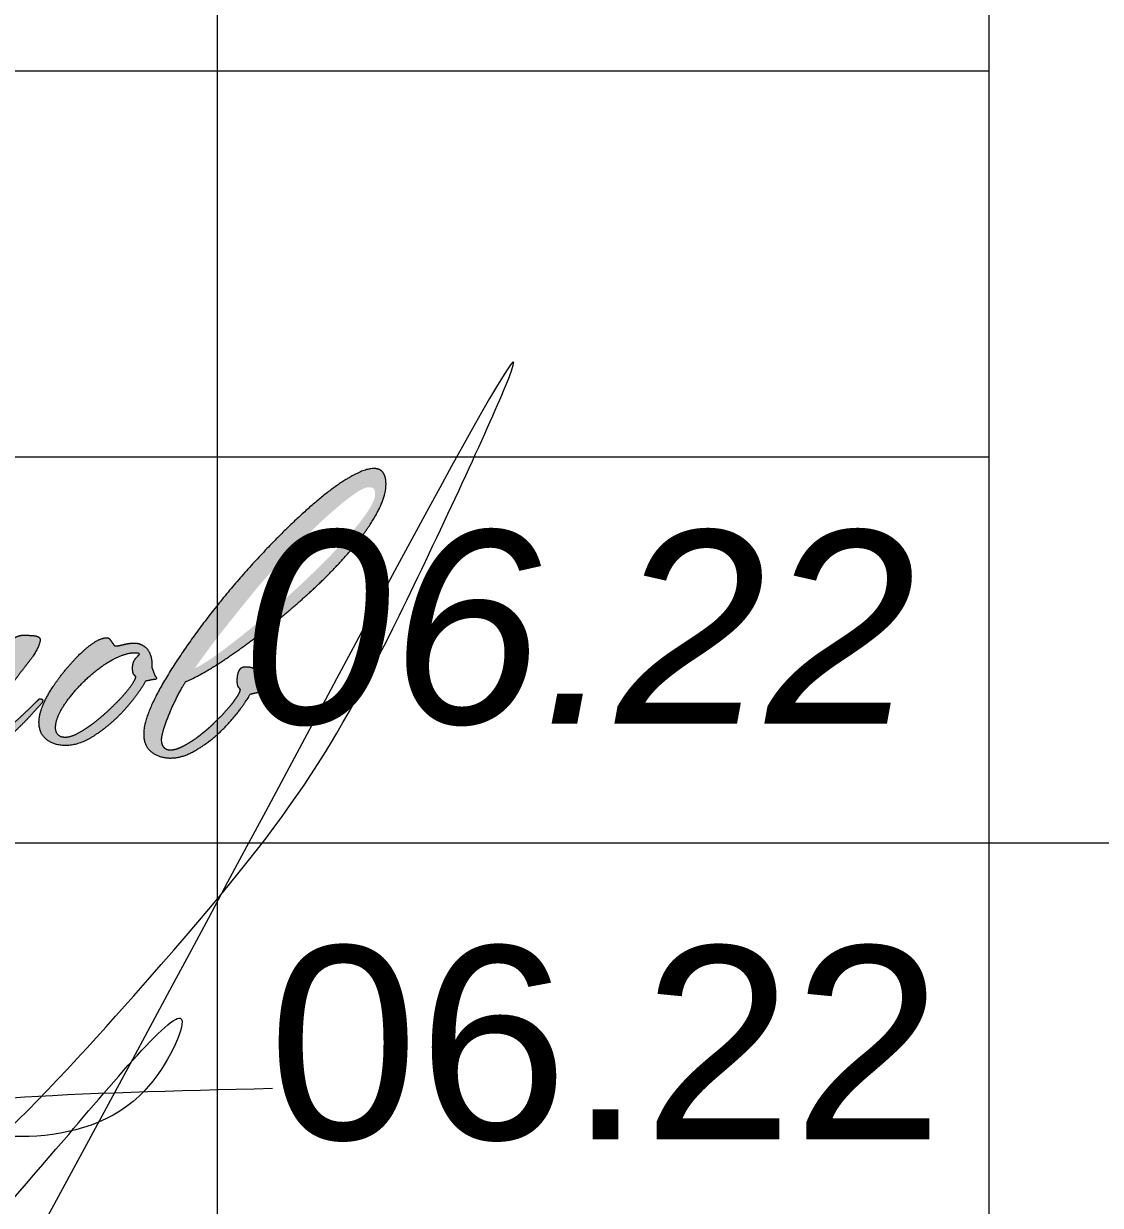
# Model space of a CAD drawing. Header units: millimetres. Extents: x 1982 to 10001982, y -1005230 to 4320529.
# Drawn here: x 2639021 to 2640416, y 1192312 to 1193842 of the extents above; entities that cross this region are included whole.
import ezdxf
from ezdxf.enums import TextEntityAlignment as Align

# ---------------------------------------------------------------- set-up
doc = ezdxf.new("R2010")
doc.units = ezdxf.units.MM
doc.layers.add('Level 63', color=7, linetype='Continuous', lineweight=0)
doc.styles.add('Arial', font='ariali.ttf')
doc.styles.add('GOST 2.304', font='cs_gost2304.shx')

# ---------------------------------------------------------------- blocks, each defined once
blk = doc.blocks.new('*U119')
at = {"linetype": 'Continuous', "lineweight": 0}
h = blk.add_hatch(color=5, dxfattribs=at)
edge = h.paths.add_edge_path()
edge.add_spline(control_points=[(557.8, -10.8), (560.6, -10.4), (562.9, -9.8), (565.3, -9.2), (566.5, -9.2)], knot_values=[0, 0, 0, 0.5, 0.5, 1, 1, 1], degree=2, periodic=0)
edge.add_spline(control_points=[(566.5, -9.2), (571.3, -8.4), (568.5, -5.2), (567.7, -4.4), (566.7, -1.7), (565.7, 1.1), (564.5, 4.3)], knot_values=[0, 0, 0, 0.333333, 0.333333, 0.666667, 0.666667, 1, 1, 1], degree=2, periodic=0)
edge.add_spline(control_points=[(564.5, 4.3), (564.5, 5.1), (564.7, 5.7), (564.9, 6.3), (564.9, 7.1), (564.9, 12.7), (562.5, 15.9), (560.2, 19), (552.6, 19), (547, 19), (544.8, 14.9), (542.7, 10.7), (542.7, 3.9), (542.7, -1.3), (544, -3), (545.4, -4.8), (546.2, -5.6)], knot_values=[0, 0, 0, 0.125, 0.125, 0.25, 0.25, 0.375, 0.375, 0.5, 0.5, 0.625, 0.625, 0.75, 0.75, 0.875, 0.875, 1, 1, 1], degree=2, periodic=0)
edge.add_spline(control_points=[(546.2, -5.6), (546.2, -8.8), (542.1, -15), (537.9, -21.1), (531.3, -28.7), (524.7, -36.3), (516.4, -44.2), (508, -52.2), (499.5, -58.5), (490.9, -64.9), (482.8, -69.1), (474.6, -73.3), (468.7, -73.3), (464.3, -73.3), (461.7, -70.3), (459.1, -67.3), (459.1, -61.7), (459.1, -57), (462.3, -47.4), (465.5, -37.9), (469.8, -27.9), (474.2, -18), (478.8, -9.4), (483.4, -0.9), (485.8, 2.7)], knot_values=[0, 0, 0, 0.083333, 0.083333, 0.166667, 0.166667, 0.25, 0.25, 0.333333, 0.333333, 0.416667, 0.416667, 0.5, 0.5, 0.583333, 0.583333, 0.666667, 0.666667, 0.75, 0.75, 0.833333, 0.833333, 0.916667, 0.916667, 1, 1, 1], degree=2, periodic=0)
edge.add_spline(control_points=[(485.8, 2.7), (497.3, 7.5), (513.4, 17.2), (529.5, 26.9), (547.6, 40.1), (565.7, 53.2), (585.2, 68.9), (604.7, 84.6), (623, 101.3), (640.5, 117.2), (656, 133.9), (671.5, 150.6), (683.1, 166.3), (694.6, 182), (701.4, 196.3), (708.2, 210.6), (708.2, 222.2)], knot_values=[0, 0, 0, 0.125, 0.125, 0.25, 0.25, 0.375, 0.375, 0.5, 0.5, 0.625, 0.625, 0.75, 0.75, 0.875, 0.875, 1, 1, 1], degree=2, periodic=0)
edge.add_spline(control_points=[(708.2, 222.2), (708.2, 230.1), (705, 234.7), (701.8, 239.3), (695, 239.3), (684.3, 239.3), (667.4, 229.3), (650.5, 219.4), (630.6, 202.5), (610.7, 185.6), (588.6, 163.3), (566.5, 141.1), (545.2, 116.6), (524, 92.2), (504.9, 66.7), (485.8, 41.3), (471, 18.2), (456.3, -4.9), (447.8, -23.9), (439.2, -43), (439.2, -55.4), (439.2, -68.5), (447.8, -75.2), (456.3, -82), (469.1, -82), (481.4, -82), (494.5, -74.8), (507.6, -67.7), (519.8, -56.9), (531.9, -46.2), (541.9, -33.7), (551.8, -21.1), (557.8, -10.8)], knot_values=[0, 0, 0, 0.0625, 0.0625, 0.125, 0.125, 0.1875, 0.1875, 0.25, 0.25, 0.3125, 0.3125, 0.375, 0.375, 0.4375, 0.4375, 0.5, 0.5, 0.5625, 0.5625, 0.625, 0.625, 0.6875, 0.6875, 0.75, 0.75, 0.8125, 0.8125, 0.875, 0.875, 0.9375, 0.9375, 1, 1, 1], degree=2, periodic=0)
edge = h.paths.add_edge_path(flags=16)
edge.add_spline(control_points=[(496, 17.6), (512.3, 41.1), (531, 64.5), (549.7, 88), (566.4, 108.3), (572.4, 115.4), (582.7, 126.6), (593.1, 137.7), (605, 149.9), (616.9, 162), (629.9, 174.3), (642.8, 186.7), (654.3, 196.4), (665.9, 206.2), (675, 212.3), (684.2, 218.5), (688.9, 218.5), (692.5, 218.5), (694.3, 217.1), (696.1, 215.7), (696.1, 211.3)], knot_values=[0, 0, 0, 0.1, 0.1, 0.2, 0.2, 0.3, 0.3, 0.4, 0.4, 0.5, 0.5, 0.6, 0.6, 0.7, 0.7, 0.8, 0.8, 0.9, 0.9, 1, 1, 1], degree=2, periodic=0)
edge.add_spline(control_points=[(696.1, 211.3), (696.1, 204.6), (689.3, 193.8), (682.6, 183.1), (671, 169.6), (659.5, 156), (644.6, 140.7), (629.7, 125.4), (613, 109.9), (595.4, 93.6), (577.7, 78.4), (560, 63.3), (544.3, 50.8), (528.6, 38.3), (515.9, 29.5), (503.1, 20.8), (496, 17.6)], knot_values=[0, 0, 0, 0.125, 0.125, 0.25, 0.25, 0.375, 0.375, 0.5, 0.5, 0.625, 0.625, 0.75, 0.75, 0.875, 0.875, 1, 1, 1], degree=2, periodic=0)
h = blk.add_hatch(color=5, dxfattribs=at)
edge = h.paths.add_edge_path()
edge.add_line((189.7, -44.9), (189.7, -43.4))
edge.add_spline(control_points=[(189.7, -43.4), (188.1, -39), (185.5, -38), (182.9, -37), (180.1, -37.4), (171.8, -37.8), (168, -43.8), (164.2, -49.8), (164.8, -56.5), (165.4, -63.3), (170.4, -68.9), (175.3, -74.5), (185.3, -74.5), (197.2, -73.7), (207.6, -67.4), (217.9, -61.2), (227.1, -52.3), (236.2, -43.3), (243.8, -32.6), (251.3, -21.8), (257.9, -11.9), (264.5, -1.9), (269.7, 6.2), (274.9, 14.4), (279.3, 18.3)], knot_values=[0, 0, 0, 0.083333, 0.083333, 0.166667, 0.166667, 0.25, 0.25, 0.333333, 0.333333, 0.416667, 0.416667, 0.5, 0.5, 0.583333, 0.583333, 0.666667, 0.666667, 0.75, 0.75, 0.833333, 0.833333, 0.916667, 0.916667, 1, 1, 1], degree=2, periodic=0)
edge.add_spline(control_points=[(279.3, 18.3), (278.1, 16.4), (272.9, 7.6), (267.7, -1.1), (262.3, -12.7), (256.9, -24.2), (252.9, -37.1), (248.9, -50.1), (249.7, -60.8)], knot_values=[0, 0, 0, 0.25, 0.25, 0.5, 0.5, 0.75, 0.75, 1, 1, 1], degree=2, periodic=0)
edge.add_spline(control_points=[(249.7, -60.8), (249.3, -70.8), (253.1, -73.5), (256.9, -76.1), (263.7, -74.1), (272.1, -71.7), (280.8, -65.2), (289.6, -58.8), (297.9, -50.9), (306.3, -42.9), (313.7, -34.8), (321, -26.6), (326.6, -20.6)], knot_values=[0, 0, 0, 0.166667, 0.166667, 0.333333, 0.333333, 0.5, 0.5, 0.666667, 0.666667, 0.833333, 0.833333, 1, 1, 1], degree=2, periodic=0)
edge.add_spline(control_points=[(326.6, -20.6), (327.8, -17.5), (326.2, -16.7), (324.6, -15.9), (323.4, -16.3)], knot_values=[0, 0, 0, 0.5, 0.5, 1, 1, 1], degree=2, periodic=0)
edge.add_spline(control_points=[(323.4, -16.3), (320.6, -19), (313.7, -25.8), (306.7, -32.6), (298.9, -39.7), (291.2, -46.9), (283.4, -52.9), (275.7, -58.8), (271.3, -60)], knot_values=[0, 0, 0, 0.25, 0.25, 0.5, 0.5, 0.75, 0.75, 1, 1, 1], degree=2, periodic=0)
edge.add_spline(control_points=[(271.3, -60), (265.7, -59.2), (266.9, -54.9)], knot_values=[0, 0, 0, 1, 1, 1], degree=2, periodic=0)
edge.add_spline(control_points=[(266.9, -54.9), (268.1, -40.5), (276.1, -26.2), (284, -11.9), (293.8, 1.2), (303.5, 14.4), (312.1, 25.3), (320.6, 36.3), (323, 43.8), (325.4, 49.8), (323.4, 51.6), (321.4, 53.4), (317.4, 53.8), (311.9, 54.2), (307.5, 54.4), (303.1, 54.6), (298.5, 52.8), (294, 51), (288.8, 45.8), (283.6, 40.6), (277.3, 30.7)], knot_values=[0, 0, 0, 0.1, 0.1, 0.2, 0.2, 0.3, 0.3, 0.4, 0.4, 0.5, 0.5, 0.6, 0.6, 0.7, 0.7, 0.8, 0.8, 0.9, 0.9, 1, 1, 1], degree=2, periodic=0)
edge.add_spline(control_points=[(277.3, 30.7), (267.7, 15.6), (257.5, -0.7), (247.4, -17.1), (237.4, -30.8), (227.5, -44.5), (217.5, -53.3), (207.6, -62), (197.6, -62.4), (193.2, -62.4), (190.5, -59.2), (187.7, -56.1), (189.7, -44.9)], knot_values=[0, 0, 0, 0.166667, 0.166667, 0.333333, 0.333333, 0.5, 0.5, 0.666667, 0.666667, 0.833333, 0.833333, 1, 1, 1], degree=2, periodic=0)
h = blk.add_hatch(color=5, dxfattribs=at)
edge = h.paths.add_edge_path()
edge.add_line((448.3, 18.5), (448.3, 20.9))
edge.add_spline(control_points=[(448.3, 20.9), (448.3, 34), (442.3, 39.8), (436.4, 45.6), (428.8, 45.6), (423.6, 45.6), (417.3, 44), (410.9, 42.4), (408.1, 42.4), (406.9, 42.4), (405.9, 43.8), (404.9, 45.2), (403.7, 46.9), (402.5, 48.7), (401.4, 50.1), (400.2, 51.5), (398.2, 51.5), (392.6, 51.5), (385, 46.7), (377.5, 42), (369.1, 34), (360.8, 26.1), (352.6, 16.1), (344.5, 6.2), (337.7, -4.1), (330.9, -14.5), (327, -24.4), (323, -34.3), (323, -41.9), (323, -55), (331.5, -61.6), (340.1, -68.1), (352.8, -68.1), (365.1, -68.1), (378.3, -60.8), (391.4, -53.4), (403.5, -42.7), (415.7, -32), (425.6, -19.4), (435.6, -6.9), (441.5, 3.4)], knot_values=[0, 0, 0, 0.05, 0.05, 0.1, 0.1, 0.15, 0.15, 0.2, 0.2, 0.25, 0.25, 0.3, 0.3, 0.35, 0.35, 0.4, 0.4, 0.45, 0.45, 0.5, 0.5, 0.55, 0.55, 0.6, 0.6, 0.65, 0.65, 0.7, 0.7, 0.75, 0.75, 0.8, 0.8, 0.85, 0.85, 0.9, 0.9, 0.95, 0.95, 1, 1, 1], degree=2, periodic=0)
edge.add_spline(control_points=[(441.5, 3.4), (444.3, 3.8), (446.7, 4.4), (449.1, 5), (450.3, 5), (455.1, 5), (452.3, 8.6)], knot_values=[0, 0, 0, 0.333333, 0.333333, 0.666667, 0.666667, 1, 1, 1], degree=2, periodic=0)
edge.add_spline(control_points=[(452.3, 8.6), (451.5, 9.4), (450.5, 12.4), (449.5, 15.3), (448.3, 18.5)], knot_values=[0, 0, 0, 0.5, 0.5, 1, 1, 1], degree=2, periodic=0)
edge = h.paths.add_edge_path(flags=16)
edge.add_spline(control_points=[(430.1, 8.6), (430.1, 5.5), (425.9, -0.7), (421.7, -6.9), (414.8, -14.5), (407.8, -22), (399.2, -30), (390.7, -38), (382.1, -44.4), (373.6, -50.7), (365.8, -54.9), (358.1, -59.1), (352.5, -59.1), (341.4, -59.1), (341.4, -47.9), (341.4, -41.6), (345.5, -32.8), (349.7, -24), (356.9, -14.9), (364, -5.7), (373.2, 3.3), (382.3, 12.2), (392.1, 19.2), (401.8, 26.2), (411.8, 30.6), (421.7, 34.9), (430.1, 34.9), (434.1, 34.9), (434.1, 33.3)], knot_values=[0, 0, 0, 0.071429, 0.071429, 0.142857, 0.142857, 0.214286, 0.214286, 0.285714, 0.285714, 0.357143, 0.357143, 0.428571, 0.428571, 0.5, 0.5, 0.571429, 0.571429, 0.642857, 0.642857, 0.714286, 0.714286, 0.785714, 0.785714, 0.857143, 0.857143, 0.928571, 0.928571, 1, 1, 1], degree=2, periodic=0)
edge.add_spline(control_points=[(434.1, 33.3), (434.1, 32.5), (430.3, 28.6), (426.5, 24.6), (426.5, 17.8), (426.5, 12.6), (427.9, 11), (429.3, 9.4), (430.1, 8.6)], knot_values=[0, 0, 0, 0.25, 0.25, 0.5, 0.5, 0.75, 0.75, 1, 1, 1], degree=2, periodic=0)
at = {"color": 5, "linetype": 'Continuous', "lineweight": 0, "flags": 128}
blk.add_lwpolyline([(448.3, 20.9), (448.3, 18.5)], dxfattribs=at)
at = {"color": 5, "linetype": 'Continuous', "lineweight": 0}
for points, knots in [([(708.2, 222.2), (708.2, 210.6), (701.4, 196.3), (694.6, 182), (683.1, 166.3), (671.5, 150.6), (656, 133.9), (640.5, 117.2), (623, 101.3), (604.7, 84.6), (585.2, 68.9), (565.7, 53.2), (547.6, 40.1), (529.5, 26.9), (513.4, 17.2), (497.3, 7.5), (485.8, 2.7), (483.4, -0.9), (478.8, -9.4), (474.2, -18), (469.8, -27.9), (465.5, -37.9), (462.3, -47.4), (459.1, -57), (459.1, -61.7), (459.1, -67.3), (461.7, -70.3), (464.3, -73.3), (468.7, -73.3), (474.6, -73.3), (482.8, -69.1), (490.9, -64.9), (499.5, -58.5), (508, -52.2), (516.4, -44.2), (524.7, -36.3), (531.3, -28.7), (537.9, -21.1), (542.1, -15), (546.2, -8.8), (546.2, -5.6), (545.4, -4.8), (544, -3), (542.7, -1.3), (542.7, 3.9), (542.7, 10.7), (544.8, 14.9), (547, 19), (552.6, 19), (560.2, 19), (562.5, 15.9), (564.9, 12.7), (564.9, 7.1), (564.9, 6.3), (564.7, 5.7), (564.5, 5.1), (564.5, 4.3), (565.7, 1.1), (566.7, -1.7), (567.7, -4.4), (568.5, -5.2), (571.3, -8.4), (566.5, -9.2), (565.3, -9.2), (562.9, -9.8), (560.6, -10.4), (557.8, -10.8), (551.8, -21.1), (541.9, -33.7), (531.9, -46.2), (519.8, -56.9), (507.6, -67.7), (494.5, -74.8), (481.4, -82), (469.1, -82), (456.3, -82), (447.8, -75.2), (439.2, -68.5), (439.2, -55.4), (439.2, -43), (447.8, -23.9), (456.3, -4.9), (471, 18.2), (485.8, 41.3), (504.9, 66.7), (524, 92.2), (545.2, 116.6), (566.5, 141.1), (588.6, 163.3), (610.7, 185.6), (630.6, 202.5), (650.5, 219.4), (667.4, 229.3), (684.3, 239.3), (695, 239.3), (701.8, 239.3), (705, 234.7), (708.2, 230.1), (708.2, 222.2)], [0, 0, 0, 0.020408, 0.020408, 0.040816, 0.040816, 0.061224, 0.061224, 0.081633, 0.081633, 0.102041, 0.102041, 0.122449, 0.122449, 0.142857, 0.142857, 0.163265, 0.163265, 0.183673, 0.183673, 0.204082, 0.204082, 0.22449, 0.22449, 0.244898, 0.244898, 0.265306, 0.265306, 0.285714, 0.285714, 0.306122, 0.306122, 0.326531, 0.326531, 0.346939, 0.346939, 0.367347, 0.367347, 0.387755, 0.387755, 0.408163, 0.408163, 0.428571, 0.428571, 0.44898, 0.44898, 0.469388, 0.469388, 0.489796, 0.489796, 0.510204, 0.510204, 0.530612, 0.530612, 0.55102, 0.55102, 0.571429, 0.571429, 0.591837, 0.591837, 0.612245, 0.612245, 0.632653, 0.632653, 0.653061, 0.653061, 0.673469, 0.673469, 0.693878, 0.693878, 0.714286, 0.714286, 0.734694, 0.734694, 0.755102, 0.755102, 0.77551, 0.77551, 0.795918, 0.795918, 0.816327, 0.816327, 0.836735, 0.836735, 0.857143, 0.857143, 0.877551, 0.877551, 0.897959, 0.897959, 0.918367, 0.918367, 0.938776, 0.938776, 0.959184, 0.959184, 0.979592, 0.979592, 1, 1, 1]), ([(277.3, 30.7), (283.6, 40.6), (288.8, 45.8), (294, 51), (298.5, 52.8), (303.1, 54.6), (307.5, 54.4), (311.9, 54.2), (317.4, 53.8), (321.4, 53.4), (323.4, 51.6), (325.4, 49.8), (323, 43.8), (320.6, 36.3), (312.1, 25.3), (303.5, 14.4), (293.8, 1.2), (284, -11.9), (276.1, -26.2), (268.1, -40.5), (266.9, -54.9), (265.7, -59.2), (271.3, -60), (275.7, -58.8), (283.4, -52.9), (291.2, -46.9), (298.9, -39.7), (306.7, -32.6), (313.7, -25.8), (320.6, -19), (323.4, -16.3), (324.6, -15.9), (326.2, -16.7), (327.8, -17.5), (326.6, -20.6), (321, -26.6), (313.7, -34.8), (306.3, -42.9), (297.9, -50.9), (289.6, -58.8), (280.8, -65.2), (272.1, -71.7), (263.7, -74.1), (256.9, -76.1), (253.1, -73.5), (249.3, -70.8), (249.7, -60.8), (248.9, -50.1), (252.9, -37.1), (256.9, -24.2), (262.3, -12.7), (267.7, -1.1), (272.9, 7.6), (278.1, 16.4), (279.3, 18.3), (274.9, 14.4), (269.7, 6.2), (264.5, -1.9), (257.9, -11.9), (251.3, -21.8), (243.8, -32.6), (236.2, -43.3), (227.1, -52.3), (217.9, -61.2), (207.6, -67.4), (197.2, -73.7), (185.3, -74.5), (175.3, -74.5), (170.4, -68.9), (165.4, -63.3), (164.8, -56.5), (164.2, -49.8), (168, -43.8), (171.8, -37.8), (180.1, -37.4), (182.9, -37), (185.5, -38), (188.1, -39), (189.7, -43.4)], [0, 0, 0, 0.025641, 0.025641, 0.051282, 0.051282, 0.076923, 0.076923, 0.102564, 0.102564, 0.128205, 0.128205, 0.153846, 0.153846, 0.179487, 0.179487, 0.205128, 0.205128, 0.230769, 0.230769, 0.25641, 0.25641, 0.282051, 0.282051, 0.307692, 0.307692, 0.333333, 0.333333, 0.358974, 0.358974, 0.384615, 0.384615, 0.410256, 0.410256, 0.435897, 0.435897, 0.461538, 0.461538, 0.487179, 0.487179, 0.512821, 0.512821, 0.538462, 0.538462, 0.564103, 0.564103, 0.589744, 0.589744, 0.615385, 0.615385, 0.641026, 0.641026, 0.666667, 0.666667, 0.692308, 0.692308, 0.717949, 0.717949, 0.74359, 0.74359, 0.769231, 0.769231, 0.794872, 0.794872, 0.820513, 0.820513, 0.846154, 0.846154, 0.871795, 0.871795, 0.897436, 0.897436, 0.923077, 0.923077, 0.948718, 0.948718, 0.974359, 0.974359, 1, 1, 1]), ([(452.3, 8.6), (455.1, 5), (450.3, 5), (449.1, 5), (446.7, 4.4), (444.3, 3.8), (441.5, 3.4), (435.6, -6.9), (425.6, -19.4), (415.7, -32), (403.5, -42.7), (391.4, -53.4), (378.3, -60.8), (365.1, -68.1), (352.8, -68.1), (340.1, -68.1), (331.5, -61.6), (323, -55), (323, -41.9), (323, -34.3), (327, -24.4), (330.9, -14.5), (337.7, -4.1), (344.5, 6.2), (352.6, 16.1), (360.8, 26.1), (369.1, 34), (377.5, 42), (385, 46.7), (392.6, 51.5), (398.2, 51.5), (400.2, 51.5), (401.4, 50.1), (402.5, 48.7), (403.7, 46.9), (404.9, 45.2), (405.9, 43.8), (406.9, 42.4), (408.1, 42.4), (410.9, 42.4), (417.3, 44), (423.6, 45.6), (428.8, 45.6), (436.4, 45.6), (442.3, 39.8), (448.3, 34), (448.3, 20.9)], [0, 0, 0, 0.043478, 0.043478, 0.086957, 0.086957, 0.130435, 0.130435, 0.173913, 0.173913, 0.217391, 0.217391, 0.26087, 0.26087, 0.304348, 0.304348, 0.347826, 0.347826, 0.391304, 0.391304, 0.434783, 0.434783, 0.478261, 0.478261, 0.521739, 0.521739, 0.565217, 0.565217, 0.608696, 0.608696, 0.652174, 0.652174, 0.695652, 0.695652, 0.73913, 0.73913, 0.782609, 0.782609, 0.826087, 0.826087, 0.869565, 0.869565, 0.913043, 0.913043, 0.956522, 0.956522, 1, 1, 1]), ([(434.1, 33.3), (434.1, 34.9), (430.1, 34.9), (421.7, 34.9), (411.8, 30.6), (401.8, 26.2), (392.1, 19.2), (382.3, 12.2), (373.2, 3.3), (364, -5.7), (356.9, -14.9), (349.7, -24), (345.5, -32.8), (341.4, -41.6), (341.4, -47.9), (341.4, -59.1), (352.5, -59.1), (358.1, -59.1), (365.8, -54.9), (373.6, -50.7), (382.1, -44.4), (390.7, -38), (399.2, -30), (407.8, -22), (414.8, -14.5), (421.7, -6.9), (425.9, -0.7), (430.1, 5.5), (430.1, 8.6), (429.3, 9.4), (427.9, 11), (426.5, 12.6), (426.5, 17.8), (426.5, 24.6), (430.3, 28.6), (434.1, 32.5), (434.1, 33.3)], [0, 0, 0, 0.055556, 0.055556, 0.111111, 0.111111, 0.166667, 0.166667, 0.222222, 0.222222, 0.277778, 0.277778, 0.333333, 0.333333, 0.388889, 0.388889, 0.444444, 0.444444, 0.5, 0.5, 0.555556, 0.555556, 0.611111, 0.611111, 0.666667, 0.666667, 0.722222, 0.722222, 0.777778, 0.777778, 0.833333, 0.833333, 0.888889, 0.888889, 0.944444, 0.944444, 1, 1, 1]), ([(448.3, 18.5), (449.5, 15.3), (450.5, 12.4), (451.5, 9.4), (452.3, 8.6)], [0, 0, 0, 0.5, 0.5, 1, 1, 1])]:
    blk.add_open_spline(points, degree=2, knots=knots, dxfattribs=at)

msp = doc.modelspace()

# ---------------------------------------------------------------- linework, layer by layer
at = {"color": 5, "linetype": 'Continuous', "lineweight": 0}
msp.add_spline([(2637776.007, 1192272.063), (2637878.672, 1192506.881), (2637903.855, 1192600.867), (2637903.855, 1192654.071), (2637872.628, 1192685.298), (2637823.348, 1192685.298), (2637746.001, 1192640.642), (2637691.249, 1192570.854), (2637676.797, 1192530.466), (2637676.797, 1192461.849), (2637693.845, 1192398.227), (2637736.682, 1192337.529), (2637785.944, 1192309.088), (2637852.706, 1192297.945), (2637920.758, 1192316.179), (2637979.235, 1192342.775), (2638019.342, 1192373.775), (2638090.705, 1192497.381), (2638156.899, 1192633.444), (2638210.625, 1192743.872), (2638266.854, 1192841.264), (2638304.068, 1192893.425), (2638321.432, 1192898.078), (2638328.125, 1192873.097), (2638317.113, 1192832), (2638284.64, 1192787.16), (2638093.413, 1192418.729), (2638032.645, 1192313.476), (2637987.131, 1192287.198), (2637974.958, 1192308.283), (2637969.304, 1192329.382), (2637961.812, 1192404.852), (2637994.936, 1192528.471), (2638089.778, 1192735.165), (2638188.04, 1192905.36), (2638090.986, 1192708.047), (2638154.129, 1192763.64), (2638025.357, 1192540.6), (2638126.107, 1192671.124), (2638200.278, 1192713.947), (2638256.524, 1192698.876), (2638283.322, 1192638.747), (2638291.233, 1192541.827), (2638220.454, 1192319.007), (2638132.686, 1192254.718), (2638068.127, 1192227.785), (2637968.922, 1192224.032), (2637900.144, 1192253.194), (2637887.629, 1192274.87), (2637880.073, 1192325.485), (2637893.841, 1192376.867), (2637969.556, 1192404.451), (2638122.459, 1192541.425), (2638006.965, 1192314.196), (2638066.423, 1192348.524), (2638220.66, 1192502.762), (2638232.779, 1192547.991), (2638107.612, 1192331.195), (2638240.577, 1192432.18), (2638308.935, 1192555.09), (2638191.58, 1192322.062), (2638353.447, 1192449.659), (2638411.905, 1192555.09), (2638288.699, 1192337.512), (2638454.809, 1192443.519), (2638521.288, 1192555.09), (2638411.494, 1192335.239), (2638581.367, 1192471.734), (2638628.878, 1192555.09), (2638527.261, 1192338.439), (2638724.853, 1192530.481), (2638729.723, 1192542.696), (2638631.255, 1192350.388), (2638875.413, 1192577.349), (2638878.078, 1192587.295), (2638753.995, 1192346.834), (2638973.065, 1192577.441), (2638973.065, 1192606.386), (2638863.856, 1192358.549), (2639164.111, 1192583.405), (2639508.17, 1193076.483), (2639643.125, 1193367.003), (2638665.625, 1191673.923), (2638848.737, 1192105.904), (2639073.472, 1192396.496), (2639226.614, 1192549.638), (2639170.997, 1192453.306), (2638900.932, 1192420.936), (2639343.631, 1192463.5)], degree=3, dxfattribs=at)
at = {"layer": 'Level 63', "color": 7, "linetype": 'Continuous', "lineweight": 13}
for p, q in [((2639271.797, 1196781.247), (2639271.797, 1191281.247)), ((2640271.797, 1196781.247), (2640271.797, 1191281.247)), ((2640271.797, 1192781.247), (2652271.797, 1192781.247))]:
    msp.add_line(p, q, dxfattribs=at)
at = {"layer": 'Level 63', "color": 7, "linetype": 'Continuous', "lineweight": 0}
for p, q in [((2633771.797, 1193781.247), (2640271.797, 1193781.247)), ((2633771.797, 1193281.247), (2640271.797, 1193281.247)), ((2633771.797, 1192781.247), (2640271.797, 1192781.247))]:
    msp.add_line(p, q, dxfattribs=at)
at = {"layer": 'Level 63', "color": 7, "linetype": 'Continuous', "lineweight": 13}
for points in [[(2610721.797, 1190781.247), (2652771.797, 1190781.247), (2652771.797, 1250181.247), (2610721.797, 1250181.247)], [(2612721.797, 1191281.247), (2652271.797, 1191281.247), (2652271.797, 1249681.247), (2612721.797, 1249681.247)]]:
    msp.add_3dface(points, dxfattribs=at)

# ---------------------------------------------------------------- block references
at = {"color": 5, "linetype": 'Continuous', "lineweight": 0, "xscale": 1.166982693817973, "yscale": 1.166982693817973}
msp.add_blockref('*U119', (2638664.271, 1192986.939), dxfattribs=at)

# ---------------------------------------------------------------- texts
at = {"color": 18, "linetype": 'Continuous', "lineweight": 13, "true_color": 0x000000, "style": 'Arial'}
msp.add_text('06.22', height=250, dxfattribs=at).set_placement((2639740.071, 1193185.722), align=Align.TOP_CENTER)
at = {"color": 7, "linetype": 'Continuous', "lineweight": 30, "insert": (2639338.125, 1192647.477), "char_height": 250, "attachment_point": 1, "line_spacing_factor": 0.72, "style": 'GOST 2.304'}
msp.add_mtext('{\\fArial|b0|i0|c204|p39;06.22}', dxfattribs=at)

doc.saveas('drawing.dxf')
